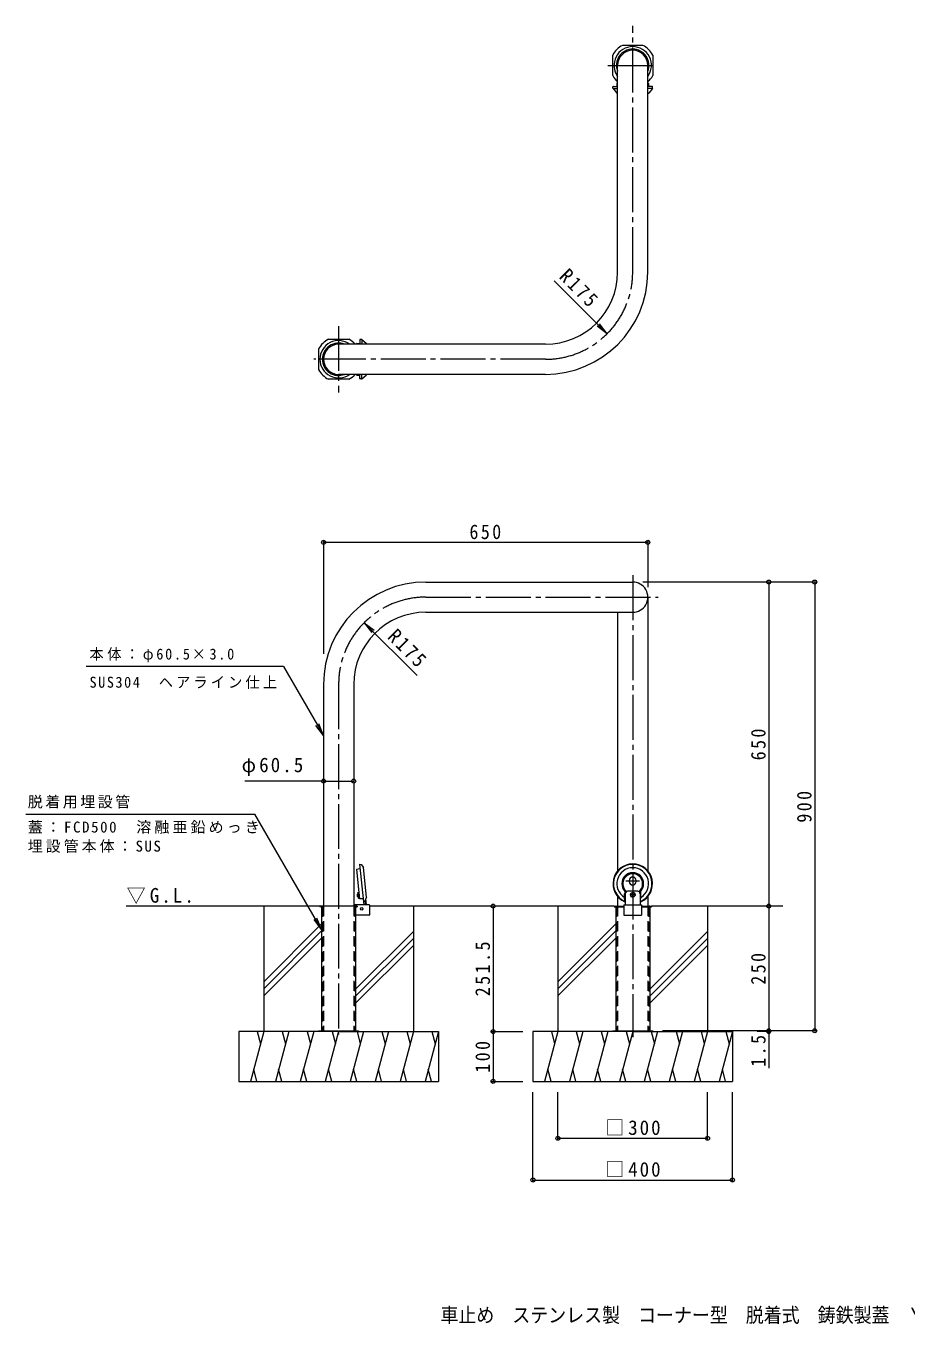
# Model space of a CAD drawing. Units: millimetres at full size, sheet at 1:10; some dimension numbers follow another scale. Extents: x -1703 to 1825, y -1359 to 1244.
# Drawn here: x -1703 to 61, y -1359 to 1244 of the extents above; entities that cross this region are included whole.
import ezdxf
from ezdxf.enums import TextEntityAlignment as Align

# ---------------------------------------------------------------- set-up
doc = ezdxf.new("R2010")
doc.units = ezdxf.units.MM
doc.header["$LTSCALE"] = 10
doc.header["$PDMODE"] = 32
doc.header["$PDSIZE"] = 8
for name, pattern in [('CHAIN2', [12, 9, -1, 1, -1]), ('DASHED1', [1.8, 1.2, -0.6]), ('DASHED2', [3, 2, -1])]:
    doc.linetypes.add(name, pattern=pattern)
for name, color, linetype, lineweight in [('C-0', 7, 'CHAIN2', 9), ('C-1', 7, 'Continuous', 9), ('C-2', 3, 'Continuous', 9), ('C-3', 4, 'Continuous', 9), ('C-4', 7, 'Continuous', 9), ('C-5', 7, 'Continuous', 9), ('C-6', 6, 'Continuous', 9)]:
    doc.layers.add(name, color=color, linetype=linetype, lineweight=lineweight)
doc.layers.add('F-5_F-5ﾚｲﾔ', color=2, linetype='Continuous')
doc.styles.add('ＭＳ ゴシック', font='')
doc.styles.get('ＭＳ ゴシック').set_extended_font_data('MS Gothic')

msp = doc.modelspace()

# ---------------------------------------------------------------- linework, layer by layer
at = {"layer": 'C-0'}
for p, q in [((-487.22, 750.95), (-487.22, 1244.42)), ((-537.22, 1165.45), (-437.22, 1165.45)), ((-1076.72, 642.63), (-1076.72, 509.26)), ((-662.22, 575.95), (-1126.72, 575.95)), ((-487.22, 142.59), (-487.22, -783.44)), ((-901.72, 98.86), (-436.48, 98.86)), ((-1076.72, -76.14), (-1076.72, -778.6))]:
    msp.add_line(p, q, dxfattribs=at)
for centre, start, end in [((-662.22, 750.95), 270, 0), ((-901.72, -76.14), 90, 180)]:
    msp.add_arc(centre, 175, start, end, dxfattribs=at)
at = {"layer": 'C-1'}
for p, q in [((-466.61, 1205.45), (-507.84, 1205.45)), ((-527.22, 1144.83), (-527.22, 1186.06)), ((-447.22, 1186.06), (-447.22, 1144.83)), ((-1097.34, 615.95), (-1056.11, 615.95)), ((-1116.72, 596.56), (-1116.72, 555.33)), ((-1056.11, 535.95), (-1097.34, 535.95)), ((-1116.72, -770.89), (-1116.72, -772.39)), ((-1116.72, -770.89), (-1036.72, -770.89)), ((-1089.22, -770.89), (-1089.22, -772.39)), ((-1064.22, -770.89), (-1064.22, -772.39)), ((-1036.72, -770.89), (-1036.72, -772.39)), ((-527.22, -770.89), (-527.22, -772.39)), ((-527.22, -770.89), (-447.22, -770.89)), ((-507.84, -770.89), (-507.84, -772.39)), ((-466.61, -770.89), (-466.61, -772.39)), ((-447.22, -770.89), (-447.22, -772.39))]:
    msp.add_line(p, q, dxfattribs=at)
for centre, start, end in [((-487.22, 1165.45), 117.26608, 152.73399), ((-487.22, 1165.45), 27.26601, 62.73392), ((-487.22, 1165.45), 207.26601, 227.76116), ((-487.22, 1165.45), 312.23863, 332.73399), ((-1076.72, 575.95), 117.26601, 152.73392), ((-1076.72, 575.95), 42.23863, 62.73399), ((-1076.72, 575.95), 207.26608, 242.73399), ((-1076.72, 575.95), 297.26601, 317.76116)]:
    msp.add_arc(centre, 45, start, end, dxfattribs=at)
at = {"layer": 'C-2'}
for p, q in [((-517.47, 750.95), (-517.47, 1165.45)), ((-456.97, 750.95), (-456.97, 1165.45)), ((-662.22, 606.2), (-1076.72, 606.2)), ((-662.22, 545.7), (-1076.72, 545.7)), ((-901.72, 129.11), (-487.22, 129.11)), ((-456.97, 98.86), (-456.97, -450.21)), ((-901.72, 68.61), (-487.22, 68.61)), ((-517.47, 68.61), (-517.47, -450.28)), ((-1106.97, -76.14), (-1106.97, -520.89)), ((-1046.47, -76.14), (-1046.47, -520.89)), ((-517.47, -501.48), (-517.47, -520.89)), ((-456.97, -501.68), (-456.97, -520.89))]:
    msp.add_line(p, q, dxfattribs=at)
at = {"layer": 'C-2', "linetype": 'DASHED2'}
for p, q in [((-1106.97, -520.89), (-1106.97, -770.89)), ((-1046.47, -520.89), (-1046.47, -770.89)), ((-517.47, -520.89), (-517.47, -770.89)), ((-456.97, -520.89), (-456.97, -770.89))]:
    msp.add_line(p, q, dxfattribs=at)
at = {"layer": 'C-2'}
for centre, radius, start, end in [((-487.22, 1165.45), 30.25, 0, 180), ((-662.22, 750.95), 205.25, 270, 0), ((-662.22, 750.95), 144.75, 270, 0), ((-1076.72, 575.95), 30.25, 90, 270), ((-901.72, -76.14), 205.25, 90, 180), ((-487.22, 98.86), 30.25, 269.99986, 90.00014), ((-901.72, -76.14), 144.75, 90, 180)]:
    msp.add_arc(centre, radius, start, end, dxfattribs=at)
at = {"layer": 'C-3'}
for p, q in [((-526.75, 1119.4), (-526.75, 1122.02)), ((-525.75, 1123.02), (-517.47, 1123.02)), ((-519, 1128.89), (-519, 1123.02)), ((-518, 1129.89), (-517.47, 1129.89)), ((-456.33, 1129.89), (-456.97, 1129.89)), ((-448.58, 1123.02), (-456.97, 1123.02)), ((-455.33, 1128.89), (-455.33, 1123.02)), ((-447.58, 1119.4), (-447.58, 1122.02)), ((-526.68, 1119.05), (-517.47, 1119.05)), ((-526.52, 1118.77), (-519.3, 1109.9)), ((-518.52, 1109.53), (-517.47, 1109.53)), ((-447.65, 1119.05), (-456.97, 1119.05)), ((-455.81, 1109.53), (-456.97, 1109.53)), ((-447.81, 1118.77), (-455.03, 1109.9)), ((-1041.16, 606.83), (-1041.16, 606.2)), ((-1040.16, 607.83), (-1034.3, 607.83)), ((-1034.3, 614.59), (-1034.3, 606.2)), ((-1030.68, 615.59), (-1033.3, 615.59)), ((-1030.32, 615.52), (-1030.32, 606.2)), ((-1030.05, 615.36), (-1021.18, 608.13)), ((-1020.81, 607.36), (-1020.81, 606.2)), ((-1041.16, 545.17), (-1041.16, 545.7)), ((-1040.16, 544.17), (-1034.3, 544.17)), ((-1034.3, 537.42), (-1034.3, 545.7)), ((-1030.68, 536.42), (-1033.3, 536.42)), ((-1030.32, 536.49), (-1030.32, 545.7)), ((-1030.05, 536.64), (-1021.18, 543.87)), ((-1020.81, 544.65), (-1020.81, 545.7)), ((-1026.35, -512.1), (-1034.27, -436.7)), ((-1034.02, -436.49), (-1031.63, -437.13)), ((-1031.63, -437.13), (-1027.02, -443.48)), ((-1020.81, -502.59), (-1027.02, -443.48)), ((-1036.37, -493.29), (-1035.03, -506.02)), ((-502.49, -491.98), (-500.55, -491.39)), ((-494.22, -471.55), (-494.22, -469.47)), ((-480.22, -471.51), (-480.22, -469.51)), ((-471.83, -492), (-473.76, -491.41)), ((-1027.85, -506.16), (-1035.03, -506.02)), ((-1023.91, -510.65), (-1026.05, -512.25)), ((-1021.99, -505.67), (-1023.91, -510.65)), ((-1020.81, -502.59), (-1021.99, -505.67)), ((-503.56, -503.33), (-503.56, -495.9)), ((-503, -510.45), (-503.56, -503.33)), ((-502.56, -511.8), (-502.57, -495.9)), ((-471.73, -511.82), (-471.74, -495.92)), ((-471.29, -510.47), (-470.74, -503.35)), ((-470.74, -503.35), (-470.74, -495.92)), ((-1114.22, -520.89), (-1114.22, -522.39)), ((-1110.72, -522.39), (-1114.22, -522.39)), ((-1110.72, -522.39), (-1110.72, -770.89)), ((-1042.72, -522.39), (-1039.22, -522.39)), ((-1042.72, -522.39), (-1042.72, -770.89)), ((-1039.22, -520.89), (-1039.22, -522.39)), ((-524.72, -520.89), (-524.72, -522.39)), ((-524.72, -520.89), (-504.72, -520.89)), ((-524.72, -522.39), (-504.72, -522.39)), ((-521.22, -522.39), (-521.22, -770.89)), ((-469.72, -520.89), (-449.72, -520.89)), ((-469.72, -522.39), (-449.72, -522.39)), ((-453.22, -522.39), (-453.22, -770.89)), ((-449.72, -520.89), (-449.72, -522.39))]:
    msp.add_line(p, q, dxfattribs=at)
at = {"layer": 'C-3', "color": 2}
for p, q in [((-1038.28, -494.24), (-1037.92, -493.45)), ((-1038.28, -494.24), (-1037.23, -504.19)), ((-1037.92, -493.45), (-1036.37, -493.29)), ((-477.21, -490.92), (-497.1, -490.91)), ((-1038.47, -496.27), (-1039.18, -497.15)), ((-1039.18, -497.15), (-1037.98, -497.03)), ((-1038.72, -501.53), (-1039.18, -497.15)), ((-1038.72, -501.53), (-1037.52, -501.4)), ((-1037.84, -502.24), (-1038.72, -501.53)), ((-1038.47, -496.27), (-1038.07, -496.23)), ((-1037.84, -502.24), (-1037.44, -502.2)), ((-1037.23, -504.19), (-1036.72, -504.89)), ((-1036.72, -504.89), (-1035.16, -504.72)), ((-1020.84, -518.59), (-1022.15, -506.08)), ((-502.07, -495.9), (-502.06, -518.59)), ((-487.15, -496.48), (-488.65, -497.34)), ((-485.66, -497.35), (-487.15, -496.48)), ((-485.66, -499.08), (-487.15, -499.94)), ((-485.66, -499.08), (-485.66, -497.35)), ((-472.24, -495.92), (-472.22, -518.57))]:
    msp.add_line(p, q, dxfattribs=at)
at = {"layer": 'C-3', "color": 7, "linetype": 'CHAIN2'}
msp.add_line((-473.82, -470.52), (-501.27, -470.51), dxfattribs=at)
at = {"layer": 'C-3', "color": 7}
for p, q in [((-477.21, -490.92), (-497.1, -490.91)), ((-1025.66, -518.59), (-1026.35, -512.1)), ((-1022.44, -518.59), (-1023.41, -509.37))]:
    msp.add_line(p, q, dxfattribs=at)
at = {"layer": 'C-3', "color": 3}
for p, q in [((-1015.47, -518.59), (-1046.47, -518.59)), ((-1013.97, -537.59), (-1013.97, -520.09)), ((-504.72, -518.59), (-504.72, -539.09)), ((-504.72, -518.59), (-469.72, -518.59)), ((-469.72, -518.59), (-469.72, -539.09)), ((-1015.47, -539.09), (-1042.72, -539.09)), ((-504.72, -539.09), (-469.72, -539.09))]:
    msp.add_line(p, q, dxfattribs=at)
at = {"layer": 'C-3', "color": 2, "linetype": 'CHAIN2'}
msp.add_line((-482.64, -498.21), (-491.67, -498.21), dxfattribs=at)
at = {"layer": 'C-3', "linetype": 'DASHED2'}
for p, q in [((-1109.22, -522.39), (-1109.22, -770.89)), ((-1044.22, -522.39), (-1044.22, -770.89)), ((-519.72, -522.39), (-519.72, -770.89)), ((-454.72, -522.39), (-454.72, -770.89))]:
    msp.add_line(p, q, dxfattribs=at)
at = {"layer": 'C-3'}
msp.add_lwpolyline([(-1034.17, -446.01), (-1041.16, -447.64), (-1036.37, -493.23), (-1036.37, -493.29)], dxfattribs=at)
at = {"layer": 'C-3', "color": 2}
msp.add_lwpolyline([(-487.15, -499.94), (-488.64, -499.08), (-488.65, -497.34)], dxfattribs=at)
at = {"layer": 'C-3'}
msp.add_circle((-1030.37, -526.39), 2.5, dxfattribs=at)
for centre, radius, start, end in [((-487.22, 1165.45), 37.5, 90, 216.22844), ((-487.22, 1165.45), 32.5, 90, 201.44483), ((-487.22, 1165.45), 37.5, 323.77124, 90), ((-487.22, 1165.45), 32.5, 338.55458, 90), ((-525.75, 1122.02), 1, 90, 180), ((-518, 1128.89), 1, 90, 180), ((-456.33, 1128.89), 1, 0, 90), ((-448.58, 1122.02), 1, 0, 90), ((-525.75, 1119.4), 1, 180, 219.17331), ((-518.52, 1110.53), 1, 219.17331, 270), ((-455.81, 1110.53), 1, 270, 320.82669), ((-448.58, 1119.4), 1, 320.82669, 0), ((-1076.72, 575.95), 37.5, 53.77124, 180), ((-1076.72, 575.95), 32.5, 68.55458, 180), ((-1040.16, 606.83), 1, 90, 180), ((-1033.3, 614.59), 1, 90, 180), ((-1030.68, 614.59), 1, 50.82669, 90), ((-1021.81, 607.36), 1, 0, 50.82669), ((-1076.72, 575.95), 37.5, 180, 306.22844), ((-1076.72, 575.95), 32.5, 180, 291.44483), ((-1040.16, 545.17), 1, 180, 270), ((-1033.3, 537.42), 1, 180, 270), ((-1030.68, 537.42), 1, 270, 309.17331), ((-1021.81, 544.65), 1, 309.17331, 0), ((-1034.07, -436.68), 0.2, 74.79398, 186), ((-1034.4, -445.03), 1, 283.12502, 6), ((-487.22, -469.51), 7, 0, 179.66042), ((-487.22, -471.51), 7, 180.33958, 0), ((-1027.87, -507.16), 1, 6, 88.87498), ((-1026.15, -512.08), 0.2, 186, 297.20602)]:
    msp.add_arc(centre, radius, start, end, dxfattribs=at)
at = {"layer": 'C-3', "color": 3}
for centre, start, end in [((-1015.47, -520.09), 0, 90), ((-1015.47, -537.59), 270, 0)]:
    msp.add_arc(centre, 1.5, start, end, dxfattribs=at)
at = {"layer": 'C-3', "linetype": 'DASHED2'}
for centre, start, end in [((-1110.72, -522.39), 0, 90), ((-1042.72, -522.39), 90, 180)]:
    msp.add_arc(centre, 1.5, start, end, dxfattribs=at)
at = {"layer": 'C-3', "linetype": 'DASHED1'}
for centre, start, end in [((-521.22, -522.39), 0, 90), ((-453.22, -522.39), 90, 180)]:
    msp.add_arc(centre, 1.5, start, end, dxfattribs=at)
at = {"layer": 'C-3'}
for centre, major_axis, start_param, end_param in [((-487.17, -475.91), (-4.16, 39.58), 3.4553706, 8.9007544), ((-487.17, -475.91), (-4.06, 38.59), 3.4806005, 8.8763306), ((-487.17, -475.91), (-3.35, 31.83), 3.5785013, 8.7784298), ((-487.17, -475.91), (-2.3, 21.88), 3.8315417, 8.5253894), ((-487.17, -475.91), (-2.09, 19.89), 3.7948949, 8.5620362), ((-497.1, -495.91), (-0.68, 6.46), 0.9210955, 1.4660766), ((-503.48, -492.01), (-0.105, 0.995), 4.0626882, 5.3837967), ((-497.1, -495.91), (-0.57, 5.47), 0.6466607, 1.4660766), ((-501.52, -491.15), (-0.105, 0.995), 3.7882534, 5.4204436), ((-472.8, -491.17), (-0.105, 0.995), 0.6533022, 2.2854924), ((-477.21, -495.92), (-0.57, 5.47), 4.6076692, 5.4270851), ((-470.83, -492.03), (-0.105, 0.995), 0.6899491, 2.0110576), ((-477.21, -495.92), (-0.68, 6.46), 4.6076692, 5.1526503), ((-503.5, -510.49), (-0.052, 0.497), 2.5931453, 4.6855146), ((-503.06, -511.8), (-0.052, 0.497), 2.6175691, 4.6076692), ((-471.23, -511.82), (-0.052, 0.497), 1.4660766, 3.4561767), ((-470.79, -510.51), (-0.052, 0.497), 1.3882312, 3.4806005)]:
    msp.add_ellipse(centre, major_axis=major_axis, ratio=0.9945, start_param=start_param, end_param=end_param, dxfattribs=at)
at = {"layer": 'C-3', "color": 2}
for centre, start_param, end_param in [((-497.1, -495.91), 6.1784656, 7.7492619), ((-477.21, -495.92), 4.6076692, 6.1784656)]:
    msp.add_ellipse(centre, major_axis=(-0.52, 4.97), ratio=0.9945, start_param=start_param, end_param=end_param, dxfattribs=at)
at = {"layer": 'C-3', "color": 7}
for centre, start_param, end_param in [((-497.1, -495.91), 0.0121487, 1.4660766), ((-497.1, -495.91), 6.1784656, 6.295334), ((-477.21, -495.92), 4.6076692, 6.1784656)]:
    msp.add_ellipse(centre, major_axis=(-0.52, 4.97), ratio=0.9945, start_param=start_param, end_param=end_param, dxfattribs=at)
at = {"layer": 'C-3', "color": 2}
for major_axis in [(-0.5, 4.72), (-0.44, 4.23)]:
    msp.add_ellipse((-487.15, -498.21), major_axis=major_axis, ratio=0.9945, dxfattribs=at)
at = {"layer": 'C-4'}
for p, q in [((-538.48, 627.2), (-558.31, 642.42)), ((-1106.97, 211.82), (-1106.97, -14.62)), ((-1106.97, 208.82), (-456.97, 208.82)), ((-456.97, 211.82), (-456.97, 118.86)), ((-119.37, 129.11), (-467.22, 129.11)), ((-214.48, 129.11), (-214.48, -520.89)), ((-122.37, 129.11), (-122.37, -770.89)), ((-1025.47, 47.6), (-1005.63, 32.38)), ((-1025.47, 47.6), (-1010.25, 27.77)), ((-919.4, -58.46), (-1025.47, 47.6)), ((-1106.97, -270.18), (-1264.72, -270.18)), ((-1106.97, -270.18), (-1046.47, -270.18)), ((-767, -520.89), (-767, -772.39)), ((-214.48, -520.89), (-214.48, -770.89)), ((-770, -772.39), (-707.22, -772.39)), ((-767, -772.39), (-767, -872.39)), ((-119.37, -770.89), (-427.22, -770.89)), ((-211.48, -772.39), (-237.98, -772.39)), ((-214.48, -770.89), (-214.48, -846.1)), ((-770, -872.39), (-707.22, -872.39)), ((-687.22, -1073.24), (-687.22, -894.09)), ((-637.22, -989.53), (-637.22, -894.09)), ((-337.22, -989.53), (-337.22, -894.09)), ((-287.22, -1073.24), (-287.22, -894.09)), ((-637.22, -986.53), (-337.22, -986.53)), ((-687.22, -1070.24), (-287.22, -1070.24))]:
    msp.add_line(p, q, dxfattribs=at)
msp.add_lwpolyline([(-644.55, 733.27), (-538.48, 627.2), (-553.7, 647.04)], dxfattribs=at)
for p in [(-1106.97, 208.82), (-456.97, 208.82), (-214.48, 129.11), (-122.37, 129.11), (-1106.97, -270.18), (-1046.47, -270.18), (-767, -520.89), (-214.48, -520.89), (-767, -772.39), (-214.48, -770.89), (-214.48, -772.39), (-122.37, -770.89), (-767, -872.39), (-637.22, -986.53), (-337.22, -986.53), (-687.22, -1070.24), (-287.22, -1070.24)]:
    msp.add_point(p, dxfattribs=at)
at = {"layer": 'C-5'}
for p, q in [((-1187.27, -39.93), (-1582.48, -39.93)), ((-1106.97, -178.61), (-1122.19, -158.77)), ((-1703.4, -336.16), (-1244.88, -336.16)), ((-1110.72, -567.84), (-1244.88, -336.16)), ((-1110.72, -567.84), (-1120.29, -544.74)), ((-1110.72, -567.84), (-1125.94, -548.01))]:
    msp.add_line(p, q, dxfattribs=at)
msp.add_lwpolyline([(-1187.27, -39.93), (-1106.97, -178.61), (-1116.54, -155.51)], dxfattribs=at)
at = {"layer": 'C-6'}
for p, q in [((-1039.22, -520.89), (-1502.72, -520.89)), ((-1226.72, -520.89), (-1226.72, -772.39)), ((-524.72, -520.89), (-1013.97, -520.89)), ((-926.72, -520.89), (-926.72, -772.39)), ((-637.22, -520.89), (-637.22, -772.39)), ((-186.47, -520.89), (-449.72, -520.89)), ((-337.22, -520.89), (-337.22, -772.39)), ((-1110.72, -556.58), (-1226.72, -672.58)), ((-1110.72, -570.72), (-1226.72, -686.72)), ((-926.72, -571.46), (-1042.72, -687.46)), ((-521.22, -556.58), (-637.22, -672.58)), ((-521.22, -570.72), (-637.22, -686.72)), ((-337.22, -571.46), (-453.22, -687.46)), ((-1110.72, -584.87), (-1226.72, -700.87)), ((-926.72, -585.61), (-1042.72, -701.61)), ((-521.22, -584.87), (-637.22, -700.87)), ((-337.22, -585.61), (-453.22, -701.61)), ((-926.72, -599.75), (-1042.72, -715.75)), ((-337.22, -599.75), (-453.22, -715.75)), ((-1226.72, -772.39), (-1253.52, -872.39)), ((-1239.77, -772.39), (-1233.25, -796.74)), ((-1176.72, -772.39), (-1203.52, -872.39)), ((-1189.77, -772.39), (-1183.25, -796.74)), ((-1126.72, -772.39), (-1153.52, -872.39)), ((-1139.77, -772.39), (-1133.25, -796.74)), ((-1076.72, -772.39), (-1103.52, -872.39)), ((-1089.77, -772.39), (-1083.25, -796.74)), ((-1076.72, -772.39), (-876.72, -772.39)), ((-1026.72, -772.39), (-1053.52, -872.39)), ((-1039.77, -772.39), (-1033.25, -796.74)), ((-976.72, -772.39), (-1003.52, -872.39)), ((-989.77, -772.39), (-983.25, -796.74)), ((-926.72, -772.39), (-953.52, -872.39)), ((-939.77, -772.39), (-933.25, -796.74)), ((-876.72, -772.39), (-903.52, -872.39)), ((-889.77, -772.39), (-883.25, -796.74)), ((-876.72, -772.39), (-876.72, -872.39)), ((-637.22, -772.39), (-664.02, -872.39)), ((-650.27, -772.39), (-643.75, -796.74)), ((-587.22, -772.39), (-614.02, -872.39)), ((-600.27, -772.39), (-593.75, -796.74)), ((-537.22, -772.39), (-564.02, -872.39)), ((-550.27, -772.39), (-543.75, -796.74)), ((-487.22, -772.39), (-514.02, -872.39)), ((-500.27, -772.39), (-493.75, -796.74)), ((-487.22, -772.39), (-287.22, -772.39)), ((-437.22, -772.39), (-464.02, -872.39)), ((-450.27, -772.39), (-443.75, -796.74)), ((-387.22, -772.39), (-414.02, -872.39)), ((-400.27, -772.39), (-393.75, -796.74)), ((-337.22, -772.39), (-364.02, -872.39)), ((-350.27, -772.39), (-343.75, -796.74)), ((-287.22, -772.39), (-314.02, -872.39)), ((-300.27, -772.39), (-293.75, -796.74)), ((-287.22, -772.39), (-287.22, -872.39)), ((-1240.47, -872.39), (-1246.99, -848.04)), ((-1190.47, -872.39), (-1196.99, -848.04)), ((-1140.47, -872.39), (-1146.99, -848.04)), ((-1090.47, -872.39), (-1096.99, -848.04)), ((-1040.47, -872.39), (-1046.99, -848.04)), ((-990.47, -872.39), (-996.99, -848.04)), ((-940.47, -872.39), (-946.99, -848.04)), ((-890.47, -872.39), (-896.99, -848.04)), ((-650.97, -872.39), (-657.49, -848.04)), ((-600.97, -872.39), (-607.49, -848.04)), ((-550.97, -872.39), (-557.49, -848.04)), ((-500.97, -872.39), (-507.49, -848.04)), ((-450.97, -872.39), (-457.49, -848.04)), ((-400.97, -872.39), (-407.49, -848.04)), ((-350.97, -872.39), (-357.49, -848.04)), ((-300.97, -872.39), (-307.49, -848.04)), ((-1276.72, -872.39), (-876.72, -872.39)), ((-687.22, -872.39), (-287.22, -872.39))]:
    msp.add_line(p, q, dxfattribs=at)
for points in [[(-1076.72, -772.39), (-1276.72, -772.39), (-1276.72, -872.39)], [(-487.22, -772.39), (-687.22, -772.39), (-687.22, -872.39)]]:
    msp.add_lwpolyline(points, dxfattribs=at)

# ---------------------------------------------------------------- texts
at = {"layer": 'C-4', "color": 2, "char_height": 29.33, "attachment_point": 7, "style": 'ＭＳ ゴシック'}
for s, insert, rotation in [('\\T1.28;\\W0.9;R175', (-636.64, 739.51), 315), ('\\T1.28;\\W0.9;R175', (-980.75, 17.02), 315), ('\\T1.27;\\W0.9;650', (-220.48, -228.39), 90), ('\\T1.27;\\W0.9;900', (-128.37, -353.39), 90), ('\\T1.28;\\W0.9;251.5', (-773, -701.64), 90), ('\\T1.27;\\W0.9;250', (-220.48, -678.39), 90), ('\\T1.27;\\W0.9;100', (-773, -854.89), 90), ('\\T1.27;\\W0.9;1.5', (-220.48, -842.91), 90)]:
    msp.add_mtext(s, dxfattribs=dict(at, insert=insert, rotation=rotation))
for s, insert in [('\\T1.27;\\W0.9;650', (-814.47, 214.82)), ('\\T1.22;\\W0.95;φ60.5', (-1271.09, -260.18)), ('\\T1.21;\\W0.95;□300', (-542.22, -980.53)), ('\\T1.21;\\W0.95;□400', (-542.22, -1064.24))]:
    msp.add_mtext(s, dxfattribs=dict(at, insert=insert))
at = {"layer": 'C-5', "char_height": 21.99, "attachment_point": 7, "style": 'ＭＳ ゴシック'}
for s, insert in [('\\T1.25;\\W0.95;本体：φ60.5×3.0', (-1576.07, -32.21)), ('\\T1.22;\\W0.95;SUS304\u3000ヘアライン仕上', (-1576.07, -85.12)), ('\\T1.17;脱着用埋設管', (-1699.83, -325.22)), ('\\T1.21;蓋：FCD500\u3000溶融亜鉛めっき', (-1699.83, -375.72)), ('\\T1.2;埋設管本体：SUS', (-1699.83, -414))]:
    msp.add_mtext(s, dxfattribs=dict(at, insert=insert))
at = {"layer": 'C-5', "color": 2, "insert": (-1501.62, -516.53), "char_height": 29.33, "attachment_point": 7, "style": 'ＭＳ ゴシック'}
msp.add_mtext('\\T1.22;\\W0.95;▽G.L.', dxfattribs=at)
at = {"layer": 'F-5_F-5ﾚｲﾔ', "style": 'ＭＳ ゴシック', "width": 0.9}
msp.add_text('車止め\u3000ステンレス製\u3000コーナー型\u3000脱着式\u3000鋳鉄製蓋\u3000ＹＣ６Ｌ５－ＨＤ', height=29.33, dxfattribs=at).set_placement((-872.63, -1364.52), align=Align.BOTTOM_LEFT)

doc.saveas('drawing.dxf')
